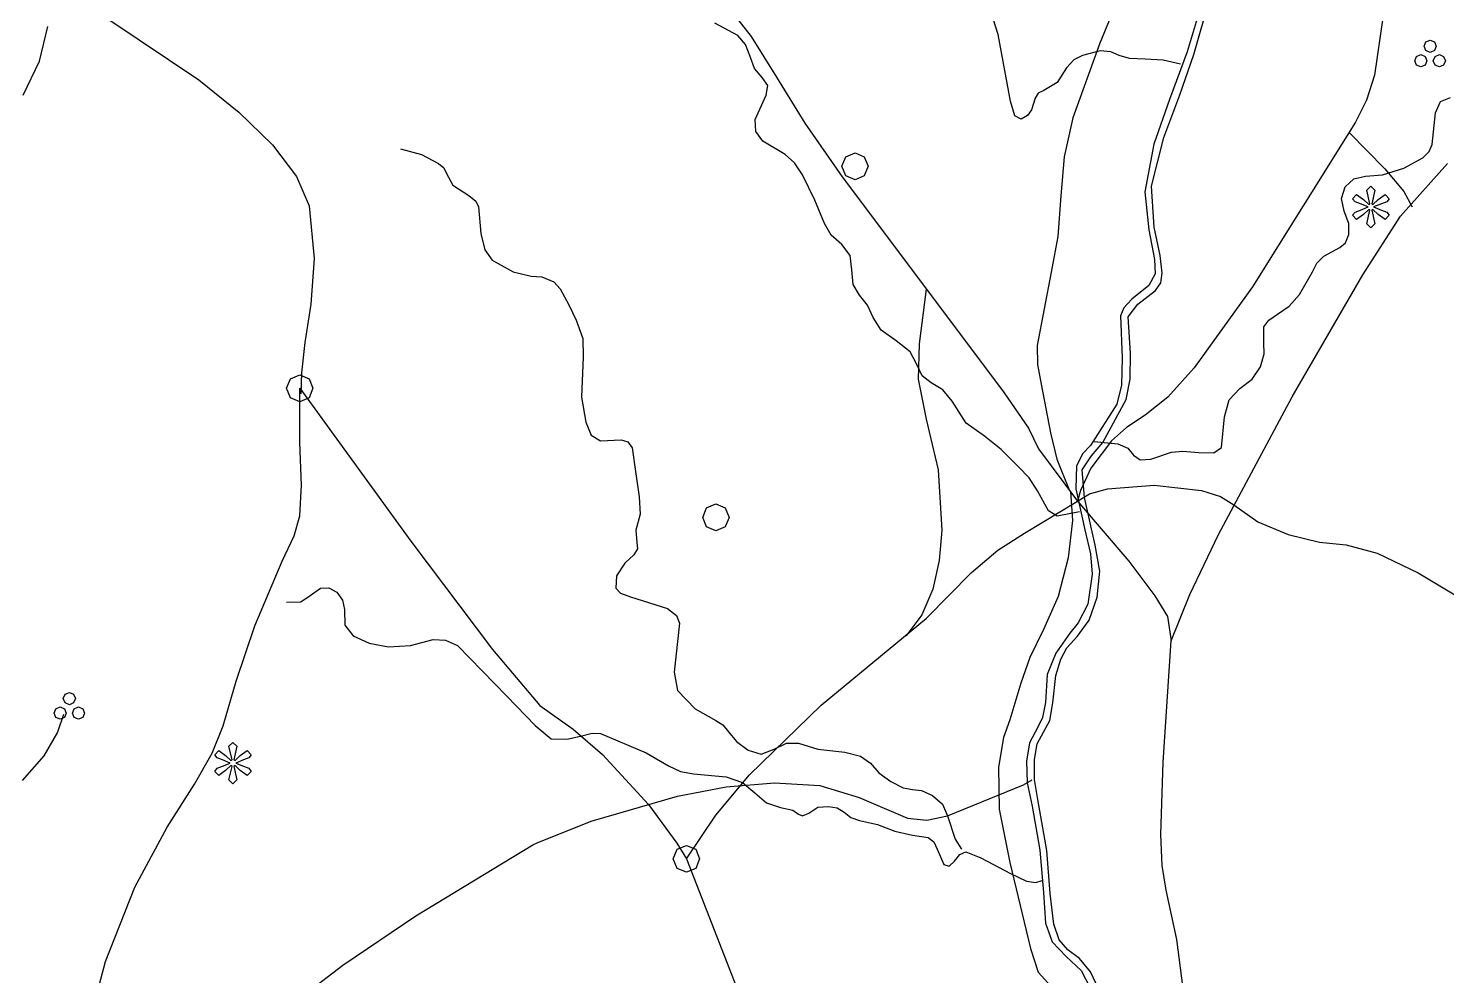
# Model space of a CAD drawing. Extents: x 59 to 518, y 17 to 555.
# Drawn here: x 293.7 to 358.9, y 191.3 to 234.8 of the extents above; entities that cross this region are included whole.
import ezdxf

# ---------------------------------------------------------------- set-up
doc = ezdxf.new("R2010")
doc.units = 0

msp = doc.modelspace()

# ---------------------------------------------------------------- linework, layer by layer
at = {"layer": '1'}
for p, q in [((344.228488, 237.141294), (342.992411, 234.128822)), ((325.577371, 236.239592), (326.966574, 234.436673)), ((347.748594, 236.20242), (347.003617, 233.740035)), ((347.3182, 233.607882), (348.095807, 236.372731)), ((294.248753, 233.30948), (294.633738, 234.901809)), ((297.482252, 235.196967), (301.57948, 232.449844)), ((326.350325, 234.483313), (325.303328, 235.057457)), ((338.327456, 234.530909), (338.096299, 235.245767)), ((356.007886, 235.304963), (355.622062, 232.655364)), ((326.707609, 234.06815), (326.350325, 234.483313)), ((326.913884, 233.517058), (326.707609, 234.06815)), ((326.966574, 234.436673), (328.137101, 232.572997)), ((338.891546, 231.470569), (338.327456, 234.530909)), ((342.992411, 234.128822), (341.756334, 230.704263)), ((357.900671, 233.992), (357.981898, 234.191892)), ((357.981898, 234.191892), (358.176895, 234.274574)), ((358.176895, 234.274574), (358.375112, 234.191947)), ((358.375112, 234.191947), (358.457, 233.992)), ((327.120159, 232.965966), (326.913884, 233.517058)), ((342.19389, 233.564295), (341.800985, 233.373222)), ((343.009159, 233.775696), (342.19389, 233.564295)), ((343.496034, 233.734256), (343.009159, 233.775696)), ((343.88475, 233.564295), (343.496034, 233.734256)), ((344.359251, 233.42212), (343.88475, 233.564295)), ((345.082825, 233.393154), (344.359251, 233.42212)), ((347.003617, 233.740035), (346.193554, 231.53694)), ((346.670237, 231.750291), (347.3182, 233.607882)), ((357.475671, 233.323), (357.556766, 233.522936)), ((357.556766, 233.522936), (357.751895, 233.605927)), ((357.751895, 233.605927), (357.950112, 233.522991)), ((357.981898, 233.791755), (357.900671, 233.992)), ((357.950112, 233.522991), (358.032, 233.323)), ((358.176895, 233.70872), (357.981898, 233.791755)), ((358.375288, 233.791755), (358.176895, 233.70872)), ((358.324671, 233.323), (358.405942, 233.522936)), ((358.457, 233.992), (358.375288, 233.791755)), ((358.405942, 233.522936), (358.601248, 233.605927)), ((358.601248, 233.605927), (358.799156, 233.522991)), ((358.799156, 233.522991), (358.881, 233.323)), ((293.504632, 231.743177), (294.248753, 233.30948)), ((327.477445, 232.550803), (327.120159, 232.965966)), ((341.468933, 233.00091), (341.036032, 232.326269)), ((341.800985, 233.373222), (341.468933, 233.00091)), ((345.912034, 233.34904), (345.082825, 233.393154)), ((346.70344, 233.161424), (345.912034, 233.34904)), ((357.556765, 233.122932), (357.475671, 233.323)), ((357.751895, 233.040073), (357.556765, 233.122932)), ((357.950288, 233.122932), (357.751895, 233.040073)), ((358.032, 233.323), (357.950288, 233.122932)), ((358.405942, 233.122932), (358.324671, 233.323)), ((358.601248, 233.040073), (358.405942, 233.122932)), ((358.799332, 233.122932), (358.601248, 233.040073)), ((358.881, 233.323), (358.799332, 233.122932)), ((301.57948, 232.449844), (303.419534, 230.955614)), ((327.73301, 232.192036), (327.477445, 232.550803)), ((327.648718, 231.735177), (327.73301, 232.192036)), ((328.137101, 232.572997), (329.439713, 230.459538)), ((341.036032, 232.326269), (340.421893, 231.95352)), ((355.622062, 232.655364), (355.251547, 231.50665)), ((327.15536, 230.617933), (327.648718, 231.735177)), ((339.087921, 230.784582), (338.891546, 231.470569)), ((340.019374, 231.601404), (339.858155, 231.06805)), ((340.152636, 231.826525), (340.019374, 231.601404)), ((340.421893, 231.95352), (340.152636, 231.826525)), ((346.193554, 231.53694), (345.469877, 229.48479)), ((345.941226, 229.800927), (346.670237, 231.750291)), ((355.251547, 231.50665), (354.748437, 230.499943)), ((358.431903, 230.923517), (358.647807, 231.456964)), ((358.647807, 231.456964), (359.111924, 231.637755)), ((303.419534, 230.955614), (304.95802, 229.454006)), ((339.661779, 230.802331), (339.37485, 230.63484)), ((339.858155, 231.06805), (339.661779, 230.802331)), ((358.27549, 229.477705), (358.431903, 230.923517)), ((327.176709, 230.071715), (327.15536, 230.617933)), ((329.439713, 230.459538), (331.155576, 227.992833)), ((339.37485, 230.63484), (339.087921, 230.784582)), ((341.756334, 230.704263), (341.348991, 228.913601)), ((354.748437, 230.499943), (350.013156, 222.922632)), ((327.507653, 229.63113), (327.176709, 230.071715)), ((328.52484, 229.006803), (327.507653, 229.63113)), ((345.374137, 227.560001), (345.941226, 229.800927)), ((354.460911, 230.031516), (356.094222, 228.347403)), ((304.95802, 229.454006), (306.073043, 227.999822)), ((310.84554, 229.278357), (311.813958, 229.016861)), ((311.813958, 229.016861), (312.59002, 228.598203)), ((328.965184, 228.634215), (328.52484, 229.006803)), ((331.133858, 228.47), (331.311614, 228.907311)), ((331.311614, 228.907311), (331.739929, 229.088771)), ((331.739929, 229.088771), (332.168241, 228.907346)), ((332.168241, 228.907346), (332.346, 228.47)), ((341.348991, 228.913601), (341.194481, 227.111297)), ((345.469877, 229.48479), (345.070314, 227.30326)), ((356.976474, 228.380168), (357.844295, 228.857052)), ((357.844295, 228.857052), (358.134443, 229.151861)), ((358.134443, 229.151861), (358.27549, 229.477705)), ((312.59002, 228.598203), (312.838568, 228.398355)), ((312.838568, 228.398355), (312.962068, 228.139769)), ((329.330056, 228.080587), (328.965184, 228.634215)), ((331.311614, 228.03335), (331.133858, 228.47)), ((332.346, 228.47), (332.168245, 228.03335)), ((355.991576, 228.08631), (356.976474, 228.380168)), ((356.094222, 228.347403), (356.974559, 227.311091)), ((356.822196, 226.17959), (358.981367, 228.598227)), ((306.073043, 227.999822), (306.642705, 226.647864)), ((312.962068, 228.139769), (313.257121, 227.603019)), ((313.257121, 227.603019), (313.982254, 227.125932)), ((329.89397, 226.913073), (329.330056, 228.080587)), ((331.155576, 227.992833), (335.116392, 222.692932)), ((331.739929, 227.852287), (331.311614, 228.03335)), ((332.168245, 228.03335), (331.739929, 227.852287)), ((345.487555, 225.669993), (345.374137, 227.560001)), ((354.276981, 227.526888), (354.674489, 227.901532)), ((354.674489, 227.901532), (355.20915, 228.014735)), ((355.20915, 228.014735), (355.991576, 228.08631)), ((355.270064, 227.375049), (355.452802, 227.556024)), ((355.452802, 227.556024), (355.635188, 227.375049)), ((313.982254, 227.125932), (314.303677, 226.874805)), ((330.33344, 225.834103), (329.89397, 226.913073)), ((341.194481, 227.111297), (341.066875, 225.23846)), ((345.070314, 227.30326), (345.253978, 225.553708)), ((354.101524, 226.995412), (354.276981, 227.526888)), ((354.233016, 226.411715), (354.101524, 226.995412)), ((354.614605, 226.983114), (354.797343, 227.179611)), ((354.725565, 226.838139), (354.614605, 226.983114)), ((354.797343, 227.179611), (355.115195, 226.948542)), ((355.115195, 226.948542), (355.358964, 226.717473)), ((355.408353, 226.752398), (355.270064, 227.375049)), ((355.635188, 227.375049), (355.496899, 226.752398)), ((355.545935, 226.717473), (355.789969, 226.948542)), ((355.789969, 226.948542), (356.107556, 227.179611)), ((356.107556, 227.179611), (356.291, 226.983)), ((356.291, 226.983), (356.180063, 226.837953)), ((356.974559, 227.311091), (357.357911, 226.602166)), ((306.642705, 226.647864), (306.878371, 224.231381)), ((314.303677, 226.874805), (314.437511, 226.608893)), ((314.437511, 226.608893), (314.533864, 225.378761)), ((354.435582, 225.846783), (354.233016, 226.411715)), ((354.614605, 226.219), (354.725565, 226.364223)), ((354.969675, 226.749091), (354.725565, 226.838139)), ((354.725565, 226.364223), (354.969675, 226.45342)), ((355.115195, 226.255159), (354.797343, 226.023914)), ((355.324745, 226.601057), (354.969675, 226.749091)), ((354.969675, 226.45342), (355.324745, 226.601057)), ((355.358964, 226.486405), (355.115195, 226.255159)), ((355.270064, 225.82777), (355.408353, 226.451127)), ((355.358964, 226.717473), (355.408353, 226.752398)), ((355.408353, 226.451127), (355.358964, 226.486405)), ((355.496899, 226.752398), (355.545935, 226.717473)), ((355.545935, 226.486405), (355.496899, 226.451127)), ((355.496899, 226.451127), (355.635188, 225.82777)), ((355.789968, 226.255159), (355.545935, 226.486405)), ((355.936, 226.748875), (355.581, 226.601)), ((355.581, 226.601), (355.936, 226.4535)), ((356.107556, 226.023914), (355.789968, 226.255159)), ((356.180063, 226.837953), (355.936, 226.748875)), ((355.936, 226.4535), (356.180063, 226.364188)), ((356.180063, 226.364188), (356.291, 226.219)), ((330.646937, 225.307417), (330.33344, 225.834103)), ((345.762897, 224.363131), (345.487555, 225.669993)), ((354.442257, 225.340554), (354.435582, 225.846783)), ((354.797343, 226.023914), (354.614605, 226.219)), ((355.08985, 223.480992), (356.822196, 226.17959)), ((355.452802, 225.646795), (355.270064, 225.82777)), ((355.635188, 225.82777), (355.452802, 225.646795)), ((356.291, 226.219), (356.107556, 226.023914)), ((314.533864, 225.378761), (314.719242, 224.636032)), ((331.13539, 224.875783), (330.646937, 225.307417)), ((341.066875, 225.23846), (340.763917, 223.603814)), ((345.253978, 225.553708), (345.502466, 224.19283)), ((354.024172, 224.739555), (354.292101, 224.951866)), ((354.292101, 224.951866), (354.442257, 225.340554)), ((314.719242, 224.636032), (315.053812, 224.148623)), ((331.51037, 224.374953), (331.13539, 224.875783)), ((331.59841, 223.708095), (331.51037, 224.374953)), ((345.865555, 223.563916), (345.762897, 224.363131)), ((352.966009, 224.014511), (353.292602, 224.338929)), ((353.292602, 224.338929), (354.024172, 224.739555)), ((306.878371, 224.231381), (306.728871, 222.128924)), ((315.053812, 224.148623), (316.02911, 223.625146)), ((331.656287, 223.041236), (331.59841, 223.708095)), ((345.502466, 224.19283), (345.534877, 223.523171)), ((352.770052, 223.624775), (352.966009, 224.014511)), ((316.02911, 223.625146), (316.850152, 223.4152)), ((316.850152, 223.4152), (317.34898, 223.394254)), ((317.34898, 223.394254), (317.896492, 223.157673)), ((317.896492, 223.157673), (318.184711, 222.839821)), ((331.94078, 222.540403), (331.656287, 223.041236)), ((340.763917, 223.603814), (340.111101, 220.231797)), ((345.243175, 222.98316), (344.46548, 222.356893)), ((345.534877, 223.523171), (345.243175, 222.98316)), ((345.546997, 222.764701), (345.793357, 223.11169)), ((345.793357, 223.11169), (345.865555, 223.563916)), ((351.842992, 217.874471), (355.08985, 223.480992)), ((352.177868, 222.570853), (352.770052, 223.624775)), ((318.184711, 222.839821), (318.585378, 222.094315)), ((332.307235, 222.088477), (331.94078, 222.540403)), ((335.018, 222.819), (334.68317, 220.315475)), ((335.116392, 222.692932), (338.598238, 218.059788)), ((344.46548, 222.356893), (344.100974, 221.962698)), ((344.742446, 222.127588), (345.546997, 222.764701)), ((350.013156, 222.922632), (347.327041, 219.202211)), ((351.692287, 222.047101), (352.177868, 222.570853)), ((306.728871, 222.128924), (306.450915, 220.36639)), ((318.585378, 222.094315), (318.91884, 221.401201)), ((332.575297, 221.523211), (332.307235, 222.088477)), ((344.100974, 221.962698), (343.947075, 221.60098)), ((344.294287, 221.555031), (344.742446, 222.127588)), ((350.755895, 221.398312), (351.167382, 221.673565)), ((351.167382, 221.673565), (351.692287, 222.047101)), ((318.91884, 221.401201), (319.231136, 220.555595)), ((332.948994, 220.942932), (332.575297, 221.523211)), ((343.947075, 221.60098), (344.022701, 219.667672)), ((344.396857, 219.88203), (344.294287, 221.555031)), ((350.540144, 220.348185), (350.540365, 221.090251)), ((350.540365, 221.090251), (350.755895, 221.398312)), ((306.450915, 220.36639), (306.301217, 218.969674)), ((319.231136, 220.555595), (319.241278, 219.708931)), ((333.63235, 220.445963), (332.948994, 220.942932)), ((334.280458, 219.940617), (333.63235, 220.445963)), ((334.588643, 219.35967), (334.280458, 219.940617)), ((334.68317, 220.315475), (334.641317, 218.690368)), ((340.111101, 220.231797), (340.123498, 219.363843)), ((344.385369, 218.677049), (344.396857, 219.88203)), ((350.374731, 219.252769), (350.55214, 219.846167)), ((350.55214, 219.846167), (350.540144, 220.348185)), ((319.241278, 219.708931), (319.16014, 217.856501)), ((334.821289, 218.838917), (334.588643, 219.35967)), ((340.123498, 219.363843), (340.296265, 218.456006)), ((344.022701, 219.667672), (343.983538, 218.405445)), ((347.327041, 219.202211), (346.115401, 217.84943)), ((350.001333, 218.685234), (350.374731, 219.252769)), ((305.607211, 218.265), (305.785011, 218.701385)), ((305.785011, 218.701385), (306.213635, 218.883771)), ((306.213635, 218.883771), (306.641704, 218.701596)), ((306.301217, 218.969674), (306.257296, 218.015986)), ((306.641704, 218.701596), (306.819, 218.265)), ((334.641317, 218.690368), (335.018, 216.84754)), ((335.24278, 218.514153), (334.821289, 218.838917)), ((335.777634, 218.190681), (335.24278, 218.514153)), ((340.296265, 218.456006), (340.723522, 216.216137)), ((344.207857, 217.755271), (344.385369, 218.677049)), ((349.425364, 218.260805), (350.001333, 218.685234)), ((305.785011, 217.827292), (305.607211, 218.265)), ((306.213635, 217.646229), (305.785011, 217.827292)), ((306.224353, 215.770443), (306.213373, 218.265417)), ((306.257296, 218.015986), (306.213375, 218.264826)), ((306.213375, 218.264826), (311.328423, 211.229663)), ((306.641597, 217.827292), (306.213635, 217.646229)), ((306.819, 218.265), (306.641597, 217.827292)), ((319.16014, 217.856501), (319.361796, 216.700628)), ((336.199247, 217.678692), (335.777634, 218.190681)), ((338.598238, 218.059788), (339.715387, 216.42653)), ((343.983538, 218.405445), (343.774214, 217.54016)), ((346.115401, 217.84943), (345.071767, 217.021743)), ((348.450411, 211.53896), (351.842992, 217.874471)), ((348.932276, 217.738238), (349.425364, 218.260805)), ((336.85356, 216.661723), (336.199247, 217.678692)), ((343.774214, 217.54016), (342.564894, 215.6394)), ((343.127657, 215.768081), (344.207857, 217.755271)), ((348.719943, 216.954164), (348.932276, 217.738238)), ((319.361796, 216.700628), (319.61342, 216.103212)), ((335.018, 216.84754), (335.5654, 214.512628)), ((337.689113, 216.057021), (336.85356, 216.661723)), ((344.219167, 216.461434), (343.530399, 215.842983)), ((345.071767, 217.021743), (344.219167, 216.461434)), ((348.58893, 215.540895), (348.719943, 216.954164)), ((319.61342, 216.103212), (320.046316, 215.845321)), ((320.046316, 215.845321), (320.982672, 215.895459)), ((320.982672, 215.895459), (321.30361, 215.810346)), ((321.30361, 215.810346), (321.496226, 215.520413)), ((338.46434, 215.452053), (337.689113, 216.057021)), ((339.715387, 216.42653), (340.179801, 215.479897)), ((340.723522, 216.216137), (341.019943, 214.998657)), ((343.530399, 215.842983), (342.582524, 214.586699)), ((342.736, 215.821), (343.824716, 215.716446)), ((306.301215, 213.807017), (306.224353, 215.770443)), ((321.496226, 215.520413), (321.657136, 214.332834)), ((339.263028, 214.648733), (338.46434, 215.452053)), ((340.179801, 215.479897), (341.972261, 213.081367)), ((342.208419, 215.26264), (341.916799, 214.699646)), ((342.177276, 214.513601), (342.603915, 215.15764)), ((342.564894, 215.6394), (342.208419, 215.26264)), ((342.603915, 215.15764), (343.127657, 215.768081)), ((343.824716, 215.716446), (344.274336, 215.507023)), ((344.274336, 215.507023), (344.54751, 215.191999)), ((344.54751, 215.191999), (344.849173, 214.97896)), ((345.340244, 215.001103), (346.28988, 215.333815)), ((346.28988, 215.333815), (346.805921, 215.375299)), ((346.805921, 215.375299), (347.544045, 215.306387)), ((347.544045, 215.306387), (348.22985, 215.302958)), ((348.22985, 215.302958), (348.58893, 215.540895)), ((335.5654, 214.512628), (335.731403, 211.735534)), ((339.738406, 214.147871), (339.263028, 214.648733)), ((341.019943, 214.998657), (341.584651, 213.599947)), ((341.916799, 214.699646), (341.884405, 213.634539)), ((342.582524, 214.586699), (342.104484, 213.562985)), ((342.285314, 213.24052), (342.177276, 214.513601)), ((344.849173, 214.97896), (345.340244, 215.001103)), ((321.657136, 214.332834), (321.818311, 213.267223)), ((340.12204, 213.544583), (339.738406, 214.147871)), ((306.215534, 212.401419), (306.301215, 213.807017)), ((321.818311, 213.267223), (321.858351, 212.470477)), ((340.632268, 212.630792), (340.12204, 213.544583)), ((341.64102, 213.5216), (341.73955, 212.189018)), ((341.884405, 213.634539), (342.305603, 211.75144)), ((341.972261, 213.081367), (342.51786, 213.406952)), ((342.104484, 213.562985), (341.972617, 213.081933)), ((342.782289, 211.057801), (342.285314, 213.24052)), ((342.51786, 213.406952), (343.34819, 213.63811)), ((343.34819, 213.63811), (345.494651, 213.807603)), ((345.494651, 213.807603), (347.674847, 213.570763)), ((347.674847, 213.570763), (348.547346, 213.294004)), ((348.547346, 213.294004), (349.151981, 212.908506)), ((324.739211, 212.331), (324.917011, 212.768708)), ((324.917011, 212.768708), (325.345635, 212.949771)), ((325.345635, 212.949771), (325.773329, 212.768721)), ((325.773329, 212.768721), (325.951, 212.331)), ((339.53862, 211.60567), (341.97243, 213.08134)), ((341.027798, 212.382889), (340.632268, 212.630792)), ((342.05526, 212.576916), (341.027798, 212.382889)), ((341.97243, 213.08134), (344.326555, 210.310981)), ((349.151981, 212.908506), (350.25963, 212.12387)), ((305.954595, 211.480191), (306.215534, 212.401419)), ((321.858351, 212.470477), (321.657092, 211.736173)), ((324.917011, 211.893292), (324.739211, 212.331)), ((325.345635, 211.712229), (324.917011, 211.893292)), ((325.773465, 211.893292), (325.345635, 211.712229)), ((325.951, 212.331), (325.773465, 211.893292)), ((341.73955, 212.189018), (341.541845, 210.47537)), ((350.25963, 212.12387), (351.655772, 211.543394)), ((305.411511, 210.316637), (305.954595, 211.480191)), ((321.657092, 211.736173), (321.707319, 211.172788)), ((335.731403, 211.735534), (335.60722, 210.340228)), ((338.30463, 210.827687), (339.53862, 211.60567)), ((342.305603, 211.75144), (342.562937, 210.647115)), ((347.127221, 208.778749), (348.450411, 211.53896)), ((351.655772, 211.543394), (353.091007, 211.183248)), ((311.328423, 211.229663), (315.071763, 206.249362)), ((321.576306, 210.609403), (321.166208, 210.21717)), ((321.736119, 210.875849), (321.576306, 210.609403)), ((321.707319, 211.172788), (321.736119, 210.875849)), ((337.098022, 209.7879), (338.30463, 210.827687)), ((342.562937, 210.647115), (342.64713, 209.720991)), ((342.988089, 209.863396), (342.782289, 211.057801)), ((353.091007, 211.183248), (354.315931, 211.059606)), ((354.315931, 211.059606), (355.749813, 210.681639)), ((355.749813, 210.681639), (357.621185, 209.785287)), ((304.145526, 207.350047), (305.411511, 210.316637)), ((321.166208, 210.21717), (320.771224, 209.643498)), ((335.60722, 210.340228), (335.310694, 209.025248)), ((341.541845, 210.47537), (341.085049, 208.6969)), ((344.326555, 210.310981), (345.530159, 208.723463)), ((320.771224, 209.643498), (320.738653, 209.069826)), ((335.0199, 207.6902), (337.098022, 209.7879)), ((342.64713, 209.720991), (342.445964, 208.33854)), ((342.87401, 208.656321), (342.988089, 209.863396)), ((357.621185, 209.785287), (359.395324, 208.726878)), ((306.266269, 208.444844), (306.69009, 208.739324)), ((306.69009, 208.739324), (307.171013, 209.073757)), ((307.171013, 209.073757), (307.548528, 209.085398)), ((307.548528, 209.085398), (307.92128, 208.894899)), ((307.92128, 208.894899), (308.172617, 208.525712)), ((320.738653, 209.069826), (320.966803, 208.83969)), ((320.966803, 208.83969), (321.415792, 208.677593)), ((321.415792, 208.677593), (323.116882, 208.132421)), ((335.310694, 209.025248), (334.816162, 207.854217)), ((341.085049, 208.6969), (340.4063, 207.16985)), ((342.508842, 207.602768), (342.87401, 208.656321)), ((345.530159, 208.723463), (346.10733, 207.76605)), ((346.280896, 206.65339), (347.127221, 208.778749)), ((305.612, 208.425), (306.266269, 208.444844)), ((308.172617, 208.525712), (308.274631, 208.09749)), ((308.274631, 208.09749), (308.281113, 207.377609)), ((323.116882, 208.132421), (323.533511, 207.815435)), ((342.445964, 208.33854), (342.001846, 207.474474)), ((303.289911, 204.800967), (304.145526, 207.350047)), ((308.281113, 207.377609), (308.67221, 206.880591)), ((323.670742, 207.467923), (323.42909, 205.214733)), ((323.533511, 207.815435), (323.670742, 207.467923)), ((330.190893, 203.688436), (335.0199, 207.6902)), ((334.816162, 207.854217), (334.097958, 206.89076)), ((342.001846, 207.474474), (341.614513, 206.99918)), ((341.961377, 206.868931), (342.508842, 207.602768)), ((346.10733, 207.76605), (346.280896, 206.65339)), ((308.67221, 206.880591), (309.409643, 206.541528)), ((311.308993, 206.437812), (312.347967, 206.711258)), ((312.347967, 206.711258), (312.910928, 206.687098)), ((312.910928, 206.687098), (313.464463, 206.437812)), ((340.4063, 207.16985), (339.774483, 205.889921)), ((341.614513, 206.99918), (340.966463, 206.081343)), ((341.478039, 206.336155), (341.961377, 206.868931)), ((309.409643, 206.541528), (310.301507, 206.371666)), ((310.301507, 206.371666), (311.308993, 206.437812)), ((313.464463, 206.437812), (315.739058, 204.116352)), ((315.071763, 206.249362), (317.249675, 203.683826)), ((340.966463, 206.081343), (340.577703, 205.09842)), ((341.205375, 205.815319), (341.478039, 206.336155)), ((345.905775, 201.07342), (346.280292, 206.653569)), ((339.774483, 205.889921), (339.369446, 204.70729)), ((340.967957, 205.054601), (341.205375, 205.815319)), ((302.691554, 202.743221), (303.289911, 204.800967)), ((323.42909, 205.214733), (323.579902, 204.366612)), ((340.577703, 205.09842), (340.491273, 203.824103)), ((340.838135, 203.800121), (340.967957, 205.054601)), ((295.346729, 203.999), (295.428088, 204.198981)), ((295.428088, 204.198981), (295.624012, 204.28228)), ((295.624012, 204.28228), (295.820752, 204.199035)), ((295.820752, 204.199035), (295.902, 203.999)), ((315.739058, 204.116352), (317.033632, 202.765575)), ((323.579902, 204.366612), (324.395346, 203.521403)), ((339.369446, 204.70729), (338.85091, 203.0226)), ((294.921082, 203.33), (295.002309, 203.529981)), ((295.002309, 203.529981), (295.198365, 203.61328)), ((295.198365, 203.61328), (295.394421, 203.530035)), ((295.428088, 203.799019), (295.346729, 203.999)), ((295.394421, 203.530035), (295.476, 203.33)), ((295.624012, 203.71572), (295.428088, 203.799019)), ((295.820685, 203.799019), (295.624012, 203.71572)), ((295.770082, 203.33), (295.851309, 203.529981)), ((295.902, 203.999), (295.820685, 203.799019)), ((295.851309, 203.529981), (296.047365, 203.61328)), ((296.047365, 203.61328), (296.243421, 203.530035)), ((296.243421, 203.530035), (296.325, 203.33)), ((317.249675, 203.683826), (318.77959, 202.595887)), ((324.395346, 203.521403), (325.341714, 202.997706)), ((326.894078, 200.487091), (330.190893, 203.688436)), ((340.491273, 203.824103), (340.358926, 203.130224)), ((340.692394, 202.99711), (340.838135, 203.800121)), ((295.002309, 203.130019), (294.921082, 203.33)), ((295.198365, 203.04672), (295.002309, 203.130019)), ((295.35212, 203.265937), (295.079798, 202.4474)), ((295.394597, 203.130019), (295.198365, 203.04672)), ((295.476, 203.33), (295.394597, 203.130019)), ((295.851309, 203.130019), (295.770082, 203.33)), ((296.047365, 203.04672), (295.851309, 203.130019)), ((296.243597, 203.130019), (296.047365, 203.04672)), ((296.325, 203.33), (296.243597, 203.130019)), ((317.033632, 202.765575), (317.774, 202.142)), ((325.341714, 202.997706), (325.663705, 202.796118)), ((325.663705, 202.796118), (325.925336, 202.474013)), ((338.85091, 203.0226), (338.559258, 202.215199)), ((340.358926, 203.130224), (340.145551, 202.67943)), ((340.319906, 202.289881), (340.692394, 202.99711)), ((295.079798, 202.4474), (294.454389, 201.373243)), ((302.193394, 201.484887), (302.691554, 202.743221)), ((317.774, 202.142), (318.486957, 202.139641)), ((318.486957, 202.139641), (319.127384, 202.270764)), ((318.77959, 202.595887), (320.125206, 201.428462)), ((319.127384, 202.270764), (319.659002, 202.400564)), ((319.659002, 202.400564), (320.04553, 202.394236)), ((320.04553, 202.394236), (322.13961, 201.505944)), ((325.925336, 202.474013), (326.286624, 202.02011)), ((338.559258, 202.215199), (338.332461, 200.840896)), ((340.145551, 202.67943), (339.756923, 201.966557)), ((340.116734, 201.921721), (340.319906, 202.289881)), ((301.374331, 200.055767), (302.193394, 201.484887)), ((302.306663, 201.412763), (302.489754, 201.609613)), ((302.489754, 201.609613), (302.807474, 201.378192)), ((302.962122, 201.806816), (303.14486, 201.986379)), ((303.100411, 201.181342), (302.962122, 201.806816)), ((303.14486, 201.986379), (303.327598, 201.806816)), ((303.327598, 201.806816), (303.188957, 201.181342)), ((303.482115, 201.378192), (303.799967, 201.609613)), ((303.799967, 201.609613), (303.982, 201.413)), ((322.13961, 201.505944), (323.166413, 200.903357)), ((326.286624, 202.02011), (326.821479, 201.619058)), ((326.821479, 201.619058), (327.431872, 201.444224)), ((327.431872, 201.444224), (328.019776, 201.668976)), ((328.019776, 201.668976), (328.583591, 201.95279)), ((328.583591, 201.95279), (329.14734, 201.941099)), ((329.14734, 201.941099), (330.033076, 201.668976)), ((330.033076, 201.668976), (331.271457, 201.528791)), ((331.271457, 201.528791), (331.992594, 201.352816)), ((339.756923, 201.966557), (339.627322, 201.12404)), ((339.990456, 201.192968), (340.116734, 201.921721)), ((294.454389, 201.373243), (293.456846, 200.233668)), ((302.417623, 201.268262), (302.306663, 201.412763)), ((302.661733, 201.179886), (302.417623, 201.268262)), ((302.417623, 200.794047), (302.661733, 200.883597)), ((303.016803, 201.032469), (302.661733, 201.179886)), ((302.661733, 200.883597), (303.016803, 201.032469)), ((302.807474, 201.378192), (303.051375, 201.14677)), ((303.051375, 200.918521), (302.807474, 200.686923)), ((302.962122, 200.258475), (303.100411, 200.880421)), ((303.051375, 201.14677), (303.100411, 201.181342)), ((303.100411, 200.880421), (303.051375, 200.918521)), ((303.188957, 201.181342), (303.238346, 201.14677)), ((303.238346, 200.918521), (303.188957, 200.880421)), ((303.188957, 200.880421), (303.327598, 200.258475)), ((303.238346, 201.14677), (303.482115, 201.378192)), ((303.482115, 200.686923), (303.238346, 200.918521)), ((303.6275, 201.17975), (303.273, 201.032)), ((303.273, 201.032), (303.6275, 200.883625)), ((303.871219, 201.26825), (303.6275, 201.17975)), ((303.6275, 200.883625), (303.871219, 200.794203)), ((303.982, 201.413), (303.871219, 201.26825)), ((320.125206, 201.428462), (322.239267, 199.13199)), ((323.166413, 200.903357), (323.725174, 200.647257)), ((331.992594, 201.352816), (332.449246, 201.025864)), ((332.449246, 201.025864), (332.830532, 200.588167)), ((338.332461, 200.840896), (338.364889, 198.915798)), ((339.627322, 201.12404), (339.659689, 200.119817)), ((339.985688, 200.27828), (339.990456, 201.192968)), ((345.794072, 197.751572), (345.905775, 201.07342)), ((302.306663, 200.649), (302.417623, 200.794047)), ((302.489754, 200.455325), (302.306663, 200.649)), ((302.807474, 200.686923), (302.489754, 200.455325)), ((303.14486, 200.078912), (302.962122, 200.258475)), ((303.327598, 200.258475), (303.14486, 200.078912)), ((303.799967, 200.455325), (303.482115, 200.686923)), ((303.982, 200.649), (303.799967, 200.455325)), ((303.871219, 200.794203), (303.982, 200.649)), ((323.725174, 200.647257), (324.31413, 200.541804)), ((324.31413, 200.541804), (325.814093, 200.401443)), ((325.346966, 198.634065), (326.894078, 200.487091)), ((325.814093, 200.401443), (326.567928, 200.135058)), ((332.830532, 200.588167), (333.385518, 200.180168)), ((333.385518, 200.180168), (333.955585, 199.892688)), ((339.482176, 200.028741), (339.885753, 200.260515)), ((340.147045, 199.352311), (339.985688, 200.27828)), ((300.113658, 198.090235), (301.374331, 200.055767)), ((319.606901, 198.355788), (323.584285, 199.518186)), ((323.584285, 199.518186), (325.814996, 199.937354)), ((325.814996, 199.937354), (328.036139, 200.127211)), ((326.567928, 200.135058), (327.13282, 199.657039)), ((327.13282, 199.657039), (327.673969, 199.209922)), ((328.036139, 200.127211), (330.119527, 199.996792)), ((330.119527, 199.996792), (331.936976, 199.455128)), ((333.955585, 199.892688), (334.382116, 199.816544)), ((334.382116, 199.816544), (334.792352, 199.774779)), ((334.792352, 199.774779), (335.30842, 199.545127)), ((335.30842, 199.545127), (335.764032, 199.149649)), ((335.991796, 198.611991), (339.482176, 200.028741)), ((339.659689, 200.119817), (339.88626, 199.05077)), ((322.239267, 199.13199), (323.543306, 197.348081)), ((327.673969, 199.209922), (328.320886, 198.990511)), ((328.320886, 198.990511), (328.877181, 198.862448)), ((328.877181, 198.862448), (329.14647, 198.689372)), ((329.619544, 198.729545), (330.032293, 199.010752)), ((330.032293, 199.010752), (330.515465, 199.041488)), ((330.515465, 199.041488), (330.915587, 198.977266)), ((330.915587, 198.977266), (331.240203, 198.768747)), ((331.936976, 199.455128), (334.145759, 198.4995)), ((335.764032, 199.149649), (335.992896, 198.610404)), ((338.364889, 198.915798), (338.85091, 196.45601)), ((339.88626, 199.05077), (340.242785, 197.031031)), ((340.5575, 197.013396), (340.147045, 199.352311)), ((317.129476, 197.367748), (319.606901, 198.355788)), ((323.99, 196.631), (325.346966, 198.634065)), ((329.14647, 198.689372), (329.318813, 198.604005)), ((329.318813, 198.604005), (329.619544, 198.729545)), ((331.240203, 198.768747), (331.547383, 198.534519)), ((331.547383, 198.534519), (331.945051, 198.397758)), ((331.945051, 198.397758), (332.770553, 198.205362)), ((332.770553, 198.205362), (333.576076, 197.90268)), ((334.145759, 198.4995), (335.043956, 198.40247)), ((335.043956, 198.40247), (335.991796, 198.611991)), ((335.992896, 198.610404), (336.345144, 197.541535)), ((298.628488, 195.327056), (300.113658, 198.090235)), ((333.576076, 197.90268), (334.381333, 197.721705)), ((334.381333, 197.721705), (335.096323, 197.611594)), ((335.096323, 197.611594), (335.366871, 197.417054)), ((345.861071, 196.323518), (345.794072, 197.751572)), ((311.548567, 194.004286), (316.925218, 197.27779)), ((316.925218, 197.27779), (317.129476, 197.367748)), ((323.383505, 196.63), (323.561305, 197.067708)), ((323.543306, 197.348081), (323.988775, 196.630406)), ((323.561305, 197.067708), (323.989929, 197.248771)), ((323.989929, 197.248771), (324.418241, 197.067721)), ((324.418241, 197.067721), (324.596, 196.63)), ((335.366871, 197.417054), (335.509163, 197.078945)), ((335.509163, 197.078945), (335.820797, 196.37339)), ((336.345144, 197.541535), (336.637067, 197.079354)), ((336.559595, 196.83495), (336.827711, 196.957987)), ((336.827711, 196.957987), (337.52246, 196.674662)), ((340.242785, 197.031031), (340.404842, 195.07638)), ((340.708666, 195.032201), (340.5575, 197.013396)), ((323.561305, 196.192292), (323.383505, 196.63)), ((323.988775, 196.630406), (328.308885, 185.571206)), ((324.596, 196.63), (324.418245, 196.192292)), ((335.820797, 196.37339), (336.063646, 196.285196)), ((336.063646, 196.285196), (336.3142, 196.51556)), ((336.3142, 196.51556), (336.559595, 196.83495)), ((337.52246, 196.674662), (338.89159, 195.952175)), ((338.85091, 196.45601), (339.80129, 192.503276)), ((346.049576, 195.190069), (345.861071, 196.323518)), ((323.989929, 196.011229), (323.561305, 196.192292)), ((324.418245, 196.192292), (323.989929, 196.011229)), ((338.89159, 195.952175), (339.616238, 195.608482)), ((339.616238, 195.608482), (340.046643, 195.542105)), ((340.046643, 195.542105), (340.34115, 195.627267)), ((297.284343, 191.909432), (298.628488, 195.327056)), ((340.404842, 195.07638), (340.502032, 193.672241)), ((340.876102, 193.622241), (340.708666, 195.032201)), ((346.530279, 192.928279), (346.049576, 195.190069)), ((308.193417, 191.748343), (311.548567, 194.004286)), ((340.502032, 193.672241), (340.805783, 192.816281)), ((341.127914, 192.911407), (340.876102, 193.622241)), ((339.80129, 192.503276), (340.163074, 191.425976)), ((340.805783, 192.816281), (341.441652, 192.13845)), ((341.529578, 192.440351), (341.127914, 192.911407)), ((342.052526, 192.04178), (341.529578, 192.440351)), ((346.870488, 190.309799), (346.530279, 192.928279)), ((296.779379, 189.999955), (297.284343, 191.909432)), ((305.838518, 189.93756), (308.193417, 191.748343)), ((341.441652, 192.13845), (342.131484, 191.489186)), ((342.571505, 191.429027), (342.052526, 192.04178)), ((340.163074, 191.425976), (340.75167, 190.75372)), ((342.131484, 191.489186), (342.553957, 190.702208)), ((342.96904, 190.597861), (342.571505, 191.429027))]:
    msp.add_line(p, q, dxfattribs=at)

doc.saveas('drawing.dxf')
